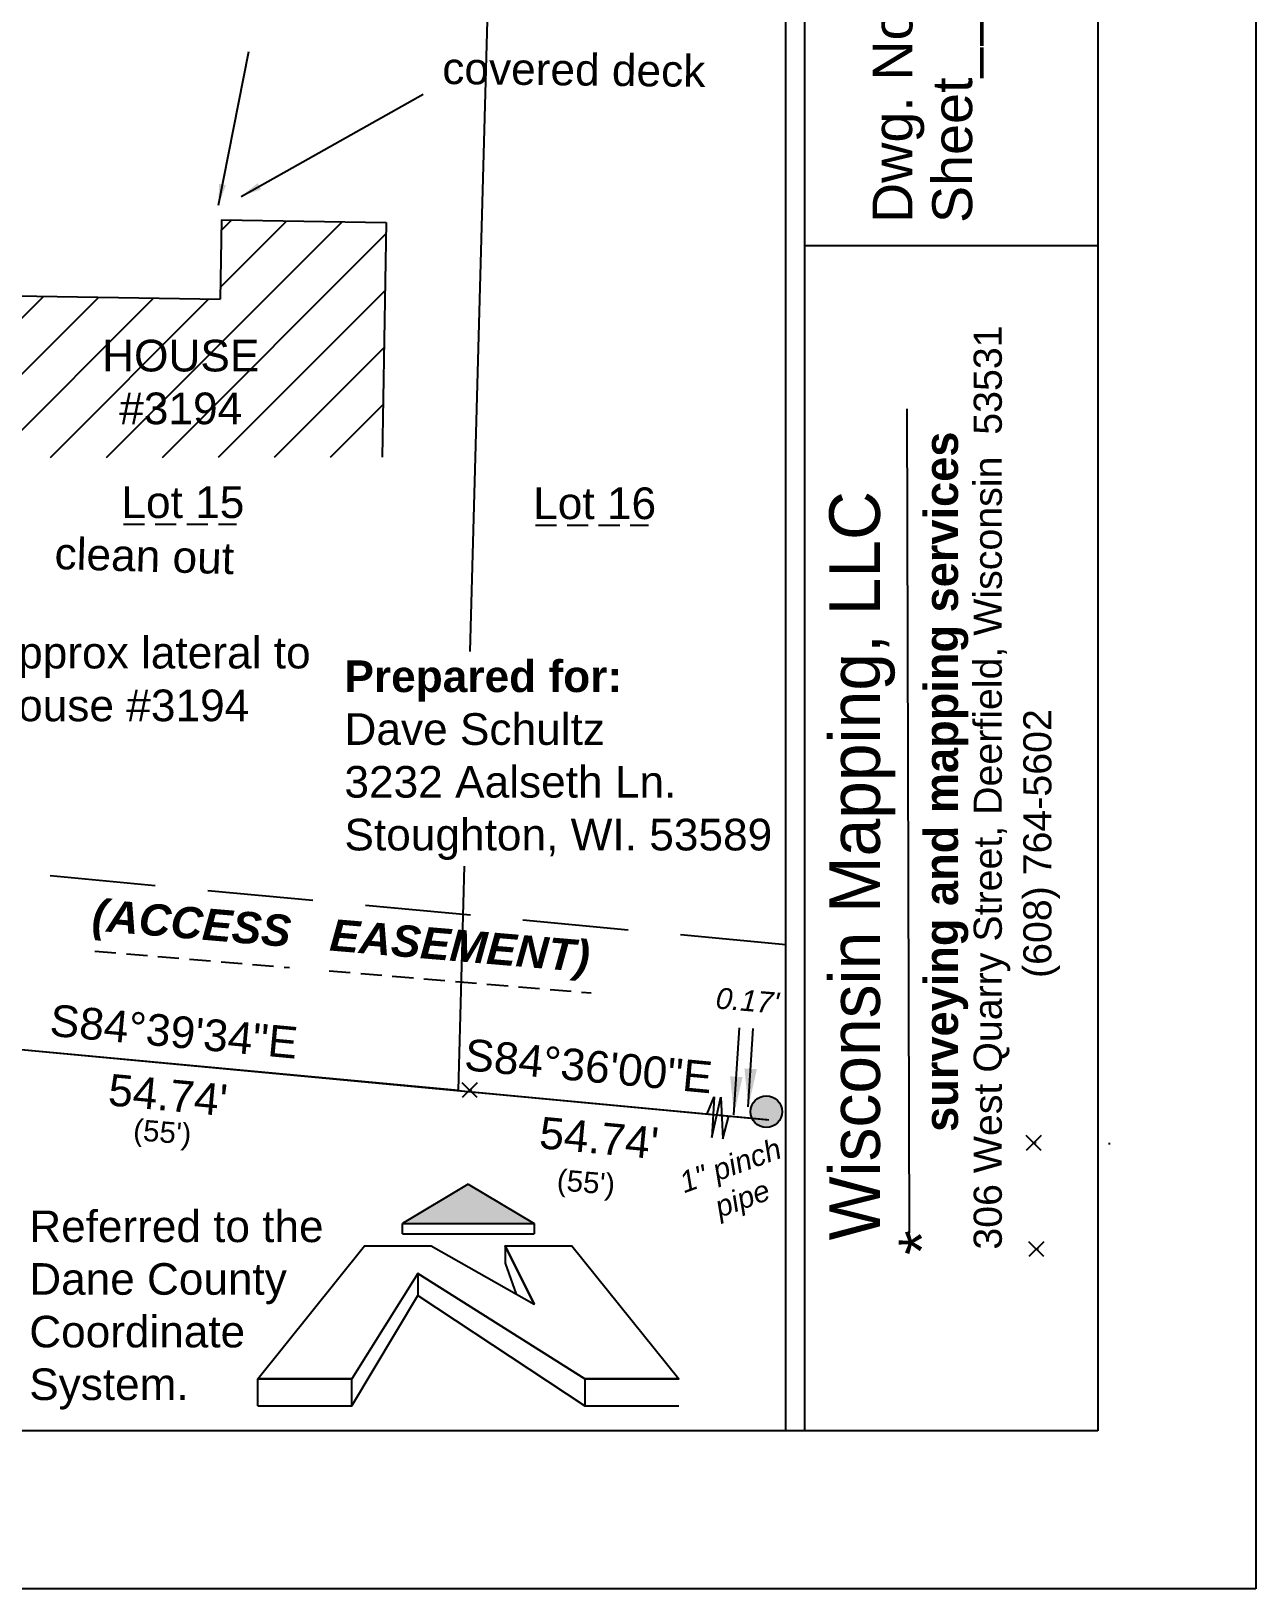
# Model space of a CAD drawing. Header units: feet. Extents: x 855931 to 856750, y 436847 to 437128.
# Drawn here: x 856634 to 856750, y 436846.6 to 436994.2 of the extents above; entities that cross this region are included whole.
import ezdxf

# ---------------------------------------------------------------- set-up
doc = ezdxf.new("R2010")
doc.units = ezdxf.units.FT
doc.header["$LTSCALE"] = 40
doc.header["$MEASUREMENT"] = 0
doc.linetypes.add('DASHED', pattern=[0.75, 0.5, -0.25])
for name, color, linetype in [('points', 7, 'Continuous'), ('Standard', 7, 'Continuous'), ('template', 7, 'Continuous')]:
    doc.layers.add(name, color=color, linetype=linetype)
doc.styles.add('Style1', font='arial.ttf', dxfattribs={"height": 3})
doc.styles.add('Style4', font='Rhythm')
doc.styles.add('Style5', font='counb___.ttf')
doc.dimstyles.get("Standard").update_dxf_attribs({"dimtxt": 0.18, "dimasz": 0.18, "dimexe": 0.18, "dimexo": 0.0625, "dimgap": 0.09, "dimtad": 0, "dimtih": 1, "dimtoh": 1, "dimdec": 4, "dimzin": 0, "dimdsep": 46, "dimtxsty": 'Standard', "dimcen": 0.09, "dimadec": 0, "dimazin": 0, "dimtfac": 1, "dimtdec": 4, "dimtofl": 0, "dimtmove": 0, "dimatfit": 3, "dimfxl": 0, "dimtolj": 1, "dimtzin": 0, "dimarcsym": 0})

msp = doc.modelspace()

# ---------------------------------------------------------------- hatches: boundary and pattern name
h = msp.add_hatch()
h.set_pattern_fill('ANSI31', color=251, scale=30, style=0)
h.paths.add_polyline_path([(856667.61, 436976.06), (856652.01, 436976.31), (856651.89, 436968.8), (856627.86, 436969.19), (856627.61, 436953.78), (856667.24, 436953.82)])
h.paths.add_polyline_path([(856640.24, 436965.69), (856656.08, 436965.69), (856656.08, 436956.03), (856640.24, 436956.03)], flags=24)
h = msp.add_hatch(color=256)
edge = h.paths.add_edge_path()
edge.add_arc((856703.65, 436891.8), 1.5, 0, 360)

# ---------------------------------------------------------------- linework, layer by layer
for p, q in [((856675.6, 436935.42), (856677.88, 437019.9)), ((856652.01, 436976.31), (856651.89, 436968.8)), ((856652.01, 436976.31), (856667.61, 436976.06)), ((856667.61, 436976.06), (856667.24, 436953.82)), ((856627.86, 436969.19), (856651.89, 436968.8)), ((856456.26, 436914.31), (856703.89, 436891.03)), ((856674.48, 436893.83), (856675.05, 436915.07)), ((856510.98, 436909.17), (856703.69, 436891.05)), ((856619.98, 436898.92), (856674.48, 436893.83)), ((856698.03, 436891.59), (856698.72, 436893.2)), ((856698.72, 436893.2), (856698.47, 436889.37)), ((856698.47, 436889.37), (856699.35, 436893.18)), ((856699.35, 436893.18), (856699.52, 436889.22)), ((856699.52, 436889.22), (856700.11, 436891.42)), ((856736.14, 436888.85), (856736.13, 436888.68))]:
    msp.add_line(p, q)
at = {"linetype": 'DASHED', "ltscale": 0.1}
for p, q in [((856642.74, 436947.48), (856653.45, 436947.48)), ((856681.76, 436947.38), (856692.47, 436947.38)), ((856640.02, 436907.02), (856658.47, 436905.46)), ((856662.23, 436905.15), (856687.05, 436903.05))]:
    msp.add_line(p, q, dxfattribs=at)
at = {"linetype": 'DASHED', "ltscale": 0.5}
msp.add_line((856705.48, 436907.62), (856413.55, 436934.91), dxfattribs=at)
msp.add_circle((856703.65, 436891.8), 1.5)
at = {"layer": 'points', "linetype": 'Continuous'}
for points in [[(856676.24, 436894.55), (856674.83, 436893.14)], [(856676.24, 436893.14), (856674.83, 436894.55)], [(856729.68, 436889.55), (856728.27, 436888.14)], [(856729.68, 436888.14), (856728.27, 436889.55)], [(856729.93, 436879.48), (856728.52, 436878.07)], [(856729.93, 436878.07), (856728.52, 436879.48)]]:
    msp.add_lwpolyline(points, dxfattribs=at)
at = {"layer": 'template', "color": 7}
for p, q in [((856705.48, 436861.49), (856705.48, 437085.93)), ((856707.29, 436861.56), (856707.29, 437085.99)), ((856707.29, 436973.86), (856735.07, 436973.86)), ((856675.4, 436884.95), (856669.16, 436881.22)), ((856675.4, 436884.95), (856681.64, 436881.22)), ((856669.16, 436880.22), (856669.16, 436881.22)), ((856669.16, 436881.22), (856681.64, 436881.22)), ((856681.64, 436881.22), (856681.64, 436880.22)), ((856669.16, 436880.22), (856681.64, 436880.22)), ((856655.46, 436866.5), (856665.58, 436879.08)), ((856665.58, 436879.08), (856671.9, 436879.08)), ((856671.9, 436879.08), (856681.64, 436873.56)), ((856678.91, 436879.08), (856681.64, 436873.56)), ((856678.91, 436879.08), (856678.91, 436877.44)), ((856678.91, 436879.08), (856685.23, 436879.08)), ((856685.23, 436879.08), (856695.35, 436866.5)), ((856678.91, 436877.44), (856679.94, 436874.52)), ((856670.63, 436876.46), (856686.45, 436866.5)), ((856670.63, 436876.46), (856670.63, 436874.4)), ((856664.36, 436863.92), (856670.63, 436874.4)), ((856670.63, 436874.4), (856686.45, 436863.92)), ((856655.46, 436863.92), (856655.46, 436866.5)), ((856655.46, 436866.5), (856664.36, 436866.5)), ((856664.36, 436863.92), (856664.36, 436866.5)), ((856686.45, 436866.5), (856695.35, 436866.5)), ((856686.45, 436866.5), (856686.45, 436863.92)), ((856655.46, 436863.92), (856664.36, 436863.92)), ((856686.45, 436863.92), (856695.35, 436863.92))]:
    msp.add_line(p, q, dxfattribs=at)
for points in [[(856750.03, 436846.59), (856331.08, 436846.59), (856331.08, 437100.96), (856750.03, 437100.96), (856750.03, 436846.59)], [(856735.07, 436861.56), (856378.04, 436861.56), (856378.04, 437085.99), (856735.07, 437085.99), (856735.07, 436861.56)], [(856686.45, 436866.5), (856670.63, 436876.46), (856664.36, 436866.5), (856655.46, 436866.5), (856665.58, 436879.08), (856671.9, 436879.08), (856681.64, 436873.56), (856678.91, 436879.08), (856685.23, 436879.08), (856695.35, 436866.5), (856686.45, 436866.5), (856686.45, 436866.5)]]:
    msp.add_lwpolyline(points, close=True, dxfattribs=at)
msp.add_lwpolyline([(856716.97, 436958.39), (856717.17, 436880.32)], dxfattribs=at)
for points in [[(856716.97, 436958.39), (856716.67, 436957.05), (856717.27, 436957.05), (856716.97, 436958.39)], [(856681.64, 436881.22), (856669.16, 436881.22), (856681.64, 436881.22), (856675.4, 436884.95)]]:
    msp.add_solid(points, dxfattribs=at)

# ---------------------------------------------------------------- texts
at = {"char_height": 3, "style": 'Style1'}
for s, insert, attachment_point in [('HOUSE\\P#3194', (856648.16, 436964.94), 2), ('Lot 15', (856648.36, 436951.05), 2), ('Lot 16', (856687.38, 436950.95), 2), ('{\\fArial|b1|i0|c0|p34;Prepared for: }\\PDave Schultz\\P3232 Aalseth Ln.\\PStoughton, WI. 53589', (856663.67, 436934.56), 1)]:
    msp.add_mtext(s, dxfattribs=dict(at, insert=insert, attachment_point=attachment_point))
at = {"style": 'Style1'}
for s, insert, char_height, attachment_point, rotation in [('{\\fArial|b1|i1|c0|p34;(ACCESS}', (856649, 436907.29), 3, 8, 355.1701), ('{\\fArial|b1|i1|c0|p34;EASEMENT)}', (856674.42, 436905.14), 3, 8, 355.1701), ("{\\fArial|b0|i1|c0|p34;0.17'}", (856701.94, 436903.33), 2, 2, 355.1701), ('S84°39\'34"E', (856647.37, 436897.87), 3, 8, 354.6594), ('S84°36\'00"E', (856686.66, 436894.6), 3, 8, 354.5999), ("54.74'", (856647.09, 436894.88), 3, 2, 354.6594), ("(55')", (856646.51, 436890.89), 2, 2, 355.1701), ("54.74'", (856687.94, 436890.81), 3, 2, 354.5999), ('{\\fArial|b0|i1|c0|p34;1" pinch\\Ppipe}', (856699.89, 436887.66), 2, 2, 20), ("(55')", (856686.65, 436886.13), 2, 2, 355.1701)]:
    msp.add_mtext(s, dxfattribs=dict(at, insert=insert, char_height=char_height, attachment_point=attachment_point, rotation=rotation))
at = {"layer": 'points', "color": 1, "char_height": 0.04, "attachment_point": 7, "style": 'Style1'}
for s, insert, width in [('\\Ftxt.shx;\\W1.0000000000;\\T1.0000000000;\\o\\l800.00', (856675.54, 436893.84), 6.8), ('\\Ftxt.shx;\\W1.0000000000;\\T1.0000000000;\\o\\l860.28', (856728.98, 436888.85), 7.4), ('\\Ftxt.shx;\\W1.0000000000;\\T1.0000000000;\\o\\l861.32', (856729.23, 436878.77), 7.2)]:
    msp.add_mtext(s, dxfattribs=dict(at, insert=insert, width=width))
at = {"layer": 'points', "color": 3, "char_height": 0.04, "attachment_point": 1, "style": 'Style1'}
for s, insert, width in [('\\Ftxt.shx;\\W1.0000000000;\\T1.0000000000;\\o\\lCOMP', (856675.54, 436893.84), 6), ('\\Ftxt.shx;\\W1.0000000000;\\T1.0000000000;\\o\\l1"PINCH', (856728.98, 436888.85), 8.4), ('\\Ftxt.shx;\\W1.0000000000;\\T1.0000000000;\\o\\lPP', (856729.23, 436878.77), 3.6)]:
    msp.add_mtext(s, dxfattribs=dict(at, insert=insert, width=width))
at = {"layer": 'Standard', "style": 'Style1'}
for s, rotation, p in [('covered deck', 359.3542, (856672.93, 436989.18)), ('clean out', 358.3455, (856636.17, 436943.22))]:
    msp.add_text(s, height=3, rotation=rotation, dxfattribs=at).set_placement(p)
at = {"layer": 'Standard', "color": 7, "style": 'Style1'}
msp.add_text('*', height=4.36, rotation=90, dxfattribs=at).set_placement((856720.55, 436878.22))
at = {"layer": 'Standard', "insert": (856630.42, 436936.8), "char_height": 3, "width": 40.4167, "attachment_point": 1, "style": 'Style1'}
msp.add_mtext('approx lateral to\\Phouse #3194', dxfattribs=at)
at = {"layer": 'Standard', "color": 7, "linetype": 'Continuous', "lineweight": 0, "insert": (856633.81, 436882.44), "char_height": 2.9925, "width": 34.2164, "attachment_point": 1, "style": 'Style1'}
msp.add_mtext('Referred to the Dane County Coordinate System.', dxfattribs=at)
at = {"layer": 'template', "color": 7}
for s, height, style, p in [('Dwg. No.______________Date____________', 3.7777, 'Style1', (856717.49, 436976)), ('Sheet_________of_________', 3.7777, 'Style1', (856723.15, 436976)), ('306 West Quarry Street, Deerfield, Wisconsin  53531', 2.6666, 'Style1', (856725.96, 436878.73)), ('surveying and mapping services', 3.1999, 'Style5', (856721.81, 436889.89)), ('Wisconsin Mapping, LLC', 4.7999, 'Style4', (856714.41, 436879.61)), ('(608) 764-5602', 2.6666, 'Style1', (856730.66, 436904.47))]:
    msp.add_text(s, height=height, rotation=90, dxfattribs=dict(at, style=style)).set_placement(p)

# ---------------------------------------------------------------- leaders
for points in [[(856700.58, 436891.52, 843.5), (856701.1, 436899.74, 843.5)], [(856701.94, 436892.27, 843.5), (856702.4, 436899.68, 843.5)]]:
    msp.add_leader(points, dimstyle='Standard', override={"dimscale": 40, "dimasz": 0.09, "dimgap": 0.09, "dimtad": 0, "dimpost": "'"})
at = {"layer": 'Standard'}
for points in [[(856651.73, 436977.69), (856654.62, 436992.25)], [(856653.87, 436978.51), (856671.12, 436988.2)]]:
    msp.add_leader(points, dimstyle='Standard', override={"dimscale": 40, "dimasz": 0.05, "dimpost": "'"}, dxfattribs=at)

doc.saveas('drawing.dxf')
